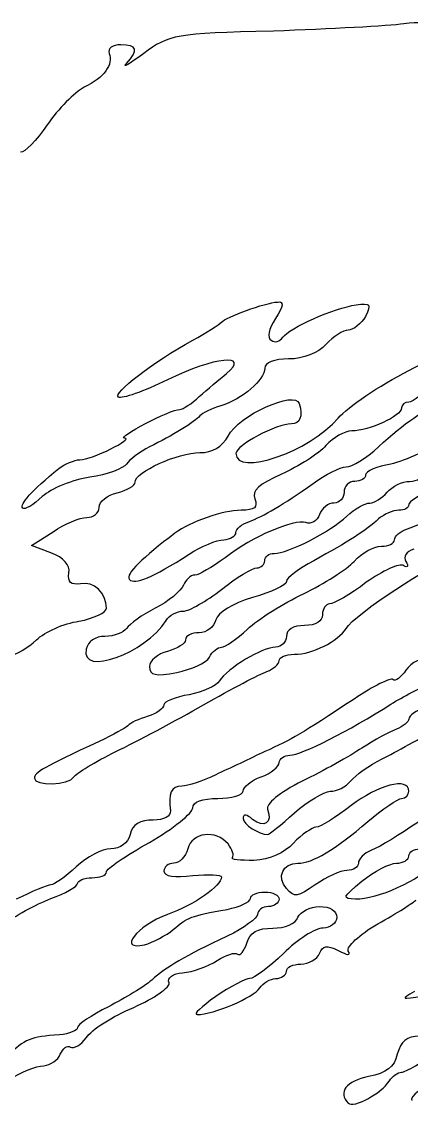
# Model space of a CAD drawing. Extents: x 0 to 69.4, y 0 to 30.3.
# Drawn here: x 48.392 to 49.331, y 0.087 to 2.705 of the extents above; entities that cross this region are included whole.
import ezdxf

# ---------------------------------------------------------------- set-up
doc = ezdxf.new("R2010")
doc.units = 0
doc.header["$MEASUREMENT"] = 0
doc.layers.get('0').update_dxf_attribs({"linetype": 'CONTINUOUS'})

msp = doc.modelspace()

# ---------------------------------------------------------------- linework, layer by layer
at = {"color": 0, "linetype": 'CONTINUOUS'}
for p, q in [((49.0036, 1.98936), (49.0036, 1.98936)), ((48.4151, 1.44254), (48.4672, 1.47553)), ((48.4619, 1.42518), (48.4151, 1.44254))]:
    msp.add_line(p, q, dxfattribs=at)
for points in [[(49.3125, 2.69933), (49.2761, 2.69413), (49.1354, 2.68718), (48.9983, 2.68197)], [(49.3768, 2.69065), (49.3768, 2.70107), (49.349, 2.70454), (49.3125, 2.69933)], [(48.9983, 2.68197), (48.7606, 2.67676), (48.7467, 2.67329), (48.6858, 2.62815)], [(48.6304, 2.64899), (48.6113, 2.64899), (48.5974, 2.64031), (48.6026, 2.62815)], [(48.6442, 2.60385), (48.6738, 2.63683), (48.6703, 2.64899), (48.6304, 2.64899)], [(48.6026, 2.62815), (48.6131, 2.60215), (48.5904, 2.56917), (48.5418, 2.5466)], [(48.6858, 2.62815), (48.6511, 2.60215), (48.6321, 2.59174), (48.6442, 2.60385)], [(48.5418, 2.5466), (48.5193, 2.53444), (48.4793, 2.49451), (48.4533, 2.45632)], [(48.4533, 2.45632), (48.4272, 2.41812), (48.3978, 2.38861), (48.389, 2.39035)], [(48.8733, 1.98068), (48.8837, 1.99283), (48.9775, 2.02756), (49.0087, 2.02929)], [(49.0087, 2.02929), (49.0244, 2.03103), (49.0226, 2.02061), (49.0036, 1.98936)], [(49.021, 1.94422), (49.0349, 1.96679), (49.1458, 2.0154), (49.1979, 2.02235)], [(49.1979, 2.02235), (49.2326, 2.02756), (49.2344, 2.02408), (49.2206, 1.99457)], [(49.2206, 1.99457), (49.2101, 1.97721), (49.191, 1.96158), (49.1789, 1.96158)], [(48.8039, 1.93728), (48.8369, 1.95464), (48.8682, 1.97547), (48.8733, 1.98068)], [(49.0036, 1.98936), (48.9863, 1.96332), (48.9828, 1.94249), (48.9932, 1.93728)], [(48.6251, 1.80012), (48.6096, 1.80881), (48.7085, 1.88519), (48.8039, 1.93728)], [(48.9932, 1.93728), (49.0018, 1.93033), (49.014, 1.93381), (49.021, 1.94422)], [(49.1789, 1.96158), (49.1667, 1.96158), (49.1424, 1.94596), (49.125, 1.92686)], [(49.3247, 1.86436), (49.3958, 1.90082), (49.4688, 1.94249), (49.4844, 1.95637)], [(49.125, 1.92686), (49.106, 1.90603), (49.0712, 1.89214), (49.0349, 1.89214)], [(48.8856, 1.85742), (48.9446, 1.90603), (48.856, 1.89735), (48.7432, 1.84179)], [(49.0349, 1.89214), (49.0001, 1.89214), (48.9775, 1.88346), (48.9775, 1.86957)], [(48.9775, 1.86957), (48.9775, 1.84179), (48.9238, 1.79492), (48.8717, 1.77929)], [(49.1546, 1.74978), (49.1771, 1.77582), (49.2535, 1.8279), (49.3247, 1.86436)], [(48.7432, 1.84179), (48.6858, 1.81401), (48.6321, 1.79492), (48.6251, 1.80012)], [(48.8196, 1.80186), (48.8386, 1.81749), (48.8682, 1.84353), (48.8856, 1.85742)], [(49.3942, 1.84006), (49.3646, 1.81054), (49.3333, 1.78797), (49.3247, 1.78797)], [(48.889, 1.70638), (48.915, 1.75672), (49.0504, 1.81749), (49.0608, 1.7845)], [(48.7726, 1.77061), (48.7796, 1.77061), (48.8022, 1.7845), (48.8196, 1.80186)], [(49.0608, 1.7845), (49.0696, 1.75325), (49.0626, 1.73589), (49.0418, 1.73589)], [(49.2518, 1.68033), (49.3178, 1.7411), (49.3542, 1.7654), (49.4271, 1.79839)], [(49.3247, 1.78797), (49.3143, 1.78797), (49.3074, 1.78103), (49.3074, 1.77408)], [(48.639, 1.70117), (48.62, 1.7029), (48.7501, 1.77061), (48.7726, 1.77061)], [(48.8212, 1.75499), (48.8092, 1.7411), (48.7536, 1.70638), (48.6997, 1.68033)], [(48.8717, 1.77929), (48.849, 1.77235), (48.8265, 1.76193), (48.8212, 1.75499)], [(49.3074, 1.77408), (49.3074, 1.75499), (49.2292, 1.71853), (49.1875, 1.71853)], [(48.9081, 1.66471), (48.9081, 1.60747), (49.0851, 1.66818), (49.1546, 1.74978)], [(49.0418, 1.73589), (49.0053, 1.73589), (48.9081, 1.68381), (48.9081, 1.66471)], [(48.8212, 1.66644), (48.8508, 1.66644), (48.8751, 1.68033), (48.889, 1.70638)], [(49.1875, 1.71853), (49.1701, 1.71853), (49.1424, 1.7029), (49.125, 1.68381)], [(49.4306, 1.70985), (49.3803, 1.67686), (49.3143, 1.64567), (49.2813, 1.63872)], [(48.5314, 1.64914), (48.561, 1.64914), (48.665, 1.70117), (48.639, 1.70117)], [(48.6997, 1.68033), (48.6754, 1.66818), (48.6511, 1.64914), (48.6442, 1.63872)], [(49.125, 1.68381), (49.1078, 1.66297), (49.0592, 1.63351), (49.0175, 1.61442)], [(49.1736, 1.63178), (49.1875, 1.63178), (49.2222, 1.65261), (49.2518, 1.68033)], [(48.665, 1.59532), (48.665, 1.61962), (48.7675, 1.66644), (48.8212, 1.66644)], [(48.3943, 1.53282), (48.3856, 1.5415), (48.4151, 1.57449), (48.4811, 1.62831)], [(48.4811, 1.62831), (48.495, 1.63872), (48.5193, 1.64914), (48.5314, 1.64914)], [(48.6442, 1.63872), (48.6374, 1.62831), (48.5974, 1.61268), (48.5557, 1.60747)], [(49.0939, 1.59185), (49.1233, 1.61442), (49.1597, 1.63178), (49.1736, 1.63178)], [(49.2813, 1.63872), (49.2483, 1.63351), (49.2206, 1.62136), (49.2206, 1.61268)], [(49.5035, 1.63178), (49.415, 1.59879), (49.3247, 1.55365), (49.3247, 1.5415)], [(48.5557, 1.60747), (48.514, 1.60053), (48.4619, 1.57969), (48.4411, 1.5606)], [(49.0175, 1.61442), (48.9636, 1.59011), (48.9462, 1.57449), (48.9532, 1.55539)], [(49.1944, 1.59706), (49.1806, 1.59706), (49.1685, 1.5849), (49.1685, 1.57101)], [(49.2206, 1.61268), (49.2206, 1.604), (49.2083, 1.59706), (49.1944, 1.59706)], [(49.2726, 1.57101), (49.2847, 1.5849), (49.309, 1.59706), (49.3264, 1.59706)], [(49.3212, 1.48247), (49.3872, 1.50678), (49.4983, 1.57275), (49.5486, 1.61962)], [(49.3264, 1.59706), (49.3456, 1.59706), (49.3594, 1.60747), (49.3594, 1.61962)], [(48.6217, 1.56928), (48.646, 1.57622), (48.665, 1.58664), (48.665, 1.59532)], [(48.9393, 1.49983), (48.974, 1.51372), (49.021, 1.53976), (49.0939, 1.59185)], [(49.1685, 1.57101), (49.1685, 1.55712), (49.1581, 1.54497), (49.1442, 1.54497)], [(49.231, 1.54497), (49.2414, 1.54497), (49.2604, 1.55712), (49.2726, 1.57101)], [(48.4411, 1.5606), (48.4203, 1.53976), (48.3978, 1.52761), (48.3943, 1.53282)], [(48.5783, 1.53456), (48.5783, 1.54844), (48.5974, 1.56407), (48.6217, 1.56928)], [(48.9532, 1.55539), (48.9619, 1.53456), (48.9532, 1.52761), (48.9203, 1.52761)], [(49.1442, 1.54497), (49.1303, 1.54497), (49.1147, 1.53282), (49.1094, 1.51719)], [(49.1754, 1.51372), (49.1944, 1.53108), (49.2188, 1.54497), (49.231, 1.54497)], [(48.5488, 1.51025), (48.5644, 1.51025), (48.5783, 1.52067), (48.5783, 1.53456)], [(48.9203, 1.52761), (48.8768, 1.52761), (48.7988, 1.49983), (48.7606, 1.47206)], [(49.3004, 1.52761), (49.2865, 1.52761), (49.2639, 1.51719), (49.2518, 1.50678)], [(49.3247, 1.5415), (49.3247, 1.53282), (49.3143, 1.52761), (49.3004, 1.52761)], [(48.4672, 1.47553), (48.495, 1.49462), (48.5314, 1.51025), (48.5488, 1.51025)], [(49.0765, 1.4981), (49.0488, 1.50678), (48.9481, 1.46511), (48.8821, 1.41303)], [(48.9081, 1.47379), (48.9081, 1.48247), (48.9219, 1.49462), (48.9393, 1.49983)], [(49.0001, 1.42344), (49.0331, 1.42344), (49.1354, 1.47553), (49.1754, 1.51372)], [(49.1094, 1.51719), (49.1043, 1.50157), (49.0886, 1.49289), (49.0765, 1.4981)], [(49.2518, 1.50678), (49.2222, 1.479), (49.1789, 1.45122), (49.0956, 1.40608)], [(48.7606, 1.47206), (48.6842, 1.41476), (48.6408, 1.3731), (48.6511, 1.36095)], [(48.8786, 1.45643), (48.8942, 1.45817), (48.9081, 1.46511), (48.9081, 1.47379)], [(49.29, 1.45643), (49.29, 1.46511), (49.3039, 1.47726), (49.3212, 1.48247)], [(48.7953, 1.42171), (48.8247, 1.44081), (48.8613, 1.45643), (48.8786, 1.45643)], [(49.1928, 1.40435), (49.2118, 1.42518), (49.2396, 1.44081), (49.2587, 1.44081)], [(49.2587, 1.44081), (49.2761, 1.44081), (49.29, 1.44775), (49.29, 1.45643)], [(48.5054, 1.37657), (48.5089, 1.39567), (48.4932, 1.41303), (48.4619, 1.42518)], [(48.6511, 1.36095), (48.665, 1.34706), (48.705, 1.36442), (48.7953, 1.42171)], [(48.9775, 1.40608), (48.9775, 1.4165), (48.9879, 1.42344), (49.0001, 1.42344)], [(49.3368, 1.43386), (49.3178, 1.42865), (49.3108, 1.41476), (49.3178, 1.40435)], [(48.8821, 1.41303), (48.8508, 1.39046), (48.8178, 1.37137), (48.8092, 1.37137)], [(48.8733, 1.33664), (48.9099, 1.36616), (48.9481, 1.38873), (48.9585, 1.38873)], [(48.9585, 1.38873), (48.9689, 1.38873), (48.9775, 1.3974), (48.9775, 1.40608)], [(49.0956, 1.40608), (49.0592, 1.38699), (49.0296, 1.36442), (49.0296, 1.35574)], [(49.0712, 1.32623), (49.1199, 1.35053), (49.1754, 1.38525), (49.1928, 1.40435)], [(49.1736, 1.24289), (49.1928, 1.27588), (49.3907, 1.40608), (49.4219, 1.40608)], [(49.3125, 1.39393), (49.3021, 1.40087), (49.2622, 1.38178), (49.2222, 1.354)], [(49.3178, 1.40435), (49.3247, 1.39219), (49.3229, 1.38873), (49.3125, 1.39393)], [(48.5332, 1.35053), (48.5106, 1.34706), (48.5019, 1.354), (48.5054, 1.37657)], [(48.8092, 1.37137), (48.7988, 1.37137), (48.7865, 1.35921), (48.7814, 1.34706)], [(48.5957, 1.2915), (48.5957, 1.32796), (48.5661, 1.35748), (48.5332, 1.35053)], [(48.7814, 1.34706), (48.7761, 1.33317), (48.7449, 1.30713), (48.7136, 1.2915)], [(48.7814, 1.28456), (48.7953, 1.28456), (48.8369, 1.30887), (48.8733, 1.33664)], [(49.0296, 1.35574), (49.0296, 1.34706), (48.9932, 1.3297), (48.9481, 1.31755)], [(49.2222, 1.354), (49.184, 1.32449), (49.1442, 1.30192), (49.1337, 1.30192)], [(48.9481, 1.31755), (48.8994, 1.30192), (48.8647, 1.28109), (48.8594, 1.26373)], [(48.9358, 1.24116), (48.9619, 1.26546), (49.0226, 1.30366), (49.0712, 1.32623)], [(48.5297, 1.26025), (48.5661, 1.2672), (48.5957, 1.28109), (48.5957, 1.2915)], [(48.7136, 1.2915), (48.6824, 1.27588), (48.6511, 1.25331), (48.6442, 1.24289)], [(48.7397, 1.26199), (48.7467, 1.27414), (48.7657, 1.28456), (48.7814, 1.28456)], [(49.1337, 1.30192), (49.125, 1.30192), (49.1164, 1.28977), (49.1164, 1.27588)], [(48.4272, 1.21512), (48.4464, 1.23421), (48.4932, 1.25505), (48.5297, 1.26025)], [(48.5471, 1.19255), (48.5332, 1.12663), (48.6893, 1.18218), (48.7397, 1.26199)], [(48.8594, 1.26373), (48.856, 1.24637), (48.8369, 1.23248), (48.8196, 1.23248)], [(49.1164, 1.27588), (49.1164, 1.26025), (49.1008, 1.24984), (49.0731, 1.24984)], [(48.6442, 1.24289), (48.6374, 1.23248), (48.6147, 1.2238), (48.5922, 1.2238)], [(48.8196, 1.23248), (48.8004, 1.23248), (48.7865, 1.22553), (48.7865, 1.21512)], [(48.8733, 1.19775), (48.8821, 1.19775), (48.9099, 1.21685), (48.9358, 1.24116)], [(49.0731, 1.24984), (49.0453, 1.24984), (49.0296, 1.23942), (49.0296, 1.2238)], [(49.0488, 1.18045), (49.0921, 1.18045), (49.1546, 1.21164), (49.1736, 1.24289)], [(48.37, 1.18045), (48.3804, 1.18045), (48.4064, 1.19602), (48.4272, 1.21512)], [(48.5922, 1.2238), (48.5696, 1.2238), (48.5506, 1.21164), (48.5471, 1.19255)], [(48.7865, 1.21512), (48.7865, 1.20643), (48.7675, 1.19428), (48.7432, 1.18734)], [(49.0296, 1.2238), (49.0296, 1.20991), (49.0175, 1.19775), (49.0036, 1.19775)], [(48.7432, 1.18734), (48.7189, 1.18218), (48.6997, 1.16482), (48.6997, 1.15093)], [(48.8439, 1.1735), (48.8508, 1.18734), (48.8647, 1.19775), (48.8733, 1.19775)], [(49.0036, 1.19775), (48.9724, 1.19775), (48.8872, 1.14746), (48.8682, 1.11621)], [(49.0122, 1.16482), (49.0122, 1.1735), (49.0279, 1.18045), (49.0488, 1.18045)], [(48.7657, 1.13704), (48.8004, 1.14399), (48.8369, 1.15961), (48.8439, 1.1735)], [(48.9828, 1.13878), (48.9983, 1.14573), (49.0122, 1.15614), (49.0122, 1.16482)], [(49.3785, 1.17177), (49.3576, 1.1735), (49.3299, 1.16135), (49.3178, 1.14225)], [(48.6997, 1.15093), (48.6997, 1.1301), (48.7136, 1.12663), (48.7657, 1.13704)], [(48.83, 1.05892), (48.8976, 1.09711), (48.9654, 1.13357), (48.9828, 1.13878)], [(49.3178, 1.14225), (49.3056, 1.12489), (49.2917, 1.11448), (49.2865, 1.11968)], [(48.8682, 1.11621), (48.8613, 1.10406), (48.8282, 1.09017), (48.7953, 1.08323)], [(49.2865, 1.11968), (49.2813, 1.12489), (49.2396, 1.10406), (49.1928, 1.07281)], [(49.2813, 1.06066), (49.3108, 1.07802), (49.3525, 1.10059), (49.3768, 1.111)], [(48.7953, 1.08323), (48.7622, 1.07802), (48.7344, 1.06586), (48.7344, 1.05892)], [(48.6182, 0.94607), (48.6685, 0.97038), (48.764, 1.02073), (48.83, 1.05892)], [(48.7344, 1.05892), (48.7344, 1.05024), (48.7171, 1.03809), (48.6962, 1.03114)], [(49.1928, 1.07281), (49.0643, 0.98774), (49.0435, 0.97559), (48.9775, 0.94607)], [(49.0383, 0.93739), (49.0643, 0.93739), (49.1824, 0.99642), (49.2813, 1.06066)], [(49.3646, 1.05198), (49.3421, 1.04503), (49.3247, 1.03288), (49.3247, 1.0242)], [(48.6962, 1.03114), (48.6738, 1.0242), (48.6529, 1.01552), (48.6476, 1.00857)], [(49.3247, 1.0242), (49.3247, 1.01725), (49.3108, 1.00684), (49.2951, 0.99989)], [(48.6476, 1.00857), (48.6425, 1.00336), (48.6113, 0.986), (48.5783, 0.97038)], [(49.2951, 0.99989), (49.2778, 0.99468), (49.2414, 0.97385), (49.2118, 0.95475)], [(49.2604, 0.92871), (49.2917, 0.94434), (49.3542, 0.97906), (49.4028, 1.00684)], [(48.5783, 0.97038), (48.4429, 0.90788), (48.4221, 0.89572), (48.4221, 0.88184)], [(48.5175, 0.88531), (48.5228, 0.89399), (48.5696, 0.92177), (48.6182, 0.94607)], [(48.9775, 0.94607), (48.9446, 0.93045), (48.8907, 0.90441), (48.8594, 0.89052)], [(49.2118, 0.95475), (49.184, 0.93566), (49.1181, 0.8992), (49.0678, 0.87489)], [(48.9689, 0.88531), (48.9932, 0.89399), (49.0122, 0.90961), (49.0122, 0.92003)], [(49.0122, 0.92003), (49.0122, 0.92871), (49.0244, 0.93739), (49.0383, 0.93739)], [(49.184, 0.87489), (49.1962, 0.88878), (49.2292, 0.91309), (49.2604, 0.92871)], [(48.8594, 0.89052), (48.8282, 0.87489), (48.7918, 0.86274), (48.7779, 0.86274)], [(48.4221, 0.88184), (48.4221, 0.86274), (48.5054, 0.86447), (48.5175, 0.88531)], [(48.9254, 0.85059), (48.9254, 0.861), (48.9446, 0.87663), (48.9689, 0.88531)], [(49.0678, 0.87489), (49.0122, 0.84711), (48.9793, 0.81934), (48.9844, 0.80718)], [(49.1354, 0.85059), (49.1511, 0.85059), (49.1736, 0.861), (49.184, 0.87489)], [(49.3247, 0.85059), (49.3247, 0.88531), (49.25, 0.86621), (49.1858, 0.81586)], [(48.7779, 0.86274), (48.7518, 0.86274), (48.7449, 0.84538), (48.7501, 0.80371)], [(48.8647, 0.83322), (48.8976, 0.83322), (48.9254, 0.84191), (48.9254, 0.85059)], [(49.0488, 0.7985), (49.0817, 0.82628), (49.1199, 0.85059), (49.1354, 0.85059)], [(49.441, 0.85059), (49.4185, 0.82107), (49.2796, 0.72732), (49.2344, 0.70828)], [(49.3074, 0.83322), (49.3178, 0.83322), (49.3247, 0.84191), (49.3247, 0.85059)], [(48.8039, 0.81066), (48.8039, 0.82454), (48.8265, 0.83322), (48.8647, 0.83322)], [(49.1858, 0.81586), (49.1493, 0.78809), (49.1113, 0.76378), (49.1008, 0.76378)], [(49.2257, 0.77767), (49.2604, 0.80718), (49.2986, 0.83322), (49.3074, 0.83322)], [(48.6997, 0.72732), (48.7571, 0.76031), (48.8039, 0.7985), (48.8039, 0.81066)], [(48.7501, 0.80371), (48.7518, 0.78982), (48.7344, 0.78114), (48.7085, 0.78114)], [(48.9481, 0.78288), (48.9342, 0.79503), (48.9254, 0.79677), (48.9254, 0.78461)], [(48.9844, 0.80718), (48.9967, 0.7742), (48.9758, 0.76031), (48.9481, 0.78288)], [(48.9844, 0.74642), (48.9879, 0.74642), (49.0175, 0.76899), (49.0488, 0.7985)], [(48.7085, 0.78114), (48.6772, 0.78114), (48.6581, 0.77072), (48.6529, 0.74642)], [(48.9254, 0.78461), (48.9254, 0.77072), (48.9636, 0.74642), (48.9844, 0.74642)], [(49.1008, 0.76378), (49.0921, 0.76378), (49.0661, 0.74642), (49.0469, 0.72559)], [(49.0574, 0.67703), (49.0921, 0.67703), (49.1476, 0.71001), (49.2257, 0.77767)], [(48.6529, 0.74642), (48.6476, 0.72559), (48.6286, 0.7117), (48.6061, 0.7117)], [(48.889, 0.72385), (48.8594, 0.75857), (48.8022, 0.75163), (48.7918, 0.7117)], [(48.6061, 0.7117), (48.5853, 0.7117), (48.5488, 0.69265), (48.5228, 0.66835)], [(48.5957, 0.6562), (48.5957, 0.66314), (48.6425, 0.69613), (48.6997, 0.72732)], [(48.7918, 0.7117), (48.7865, 0.69265), (48.771, 0.67703), (48.7587, 0.67703)], [(48.8994, 0.69092), (48.9046, 0.69613), (48.8994, 0.71001), (48.889, 0.72385)], [(49.0469, 0.72559), (49.0244, 0.70134), (48.9897, 0.68571), (48.9515, 0.68397)], [(49.2344, 0.70828), (49.2171, 0.70134), (49.2032, 0.68745), (49.2032, 0.67703)], [(49.3247, 0.69439), (49.3247, 0.70481), (49.3368, 0.7117), (49.3507, 0.7117)], [(48.9515, 0.68397), (48.9185, 0.68397), (48.8942, 0.68571), (48.8994, 0.69092)], [(49.4028, 0.68397), (49.3421, 0.63189), (49.25, 0.59022), (49.1962, 0.59022)], [(49.2951, 0.67703), (49.3108, 0.67703), (49.3247, 0.68571), (49.3247, 0.69439)], [(48.5228, 0.66835), (48.4967, 0.64404), (48.4689, 0.62495), (48.4619, 0.62495)], [(48.561, 0.64231), (48.58, 0.64231), (48.5957, 0.64751), (48.5957, 0.6562)], [(48.7587, 0.67703), (48.7449, 0.67703), (48.7344, 0.66835), (48.7344, 0.65793)], [(48.7344, 0.65793), (48.7344, 0.64578), (48.7606, 0.64231), (48.8039, 0.64751)], [(49.0296, 0.61626), (49.0053, 0.64404), (49.021, 0.67703), (49.0574, 0.67703)], [(49.1754, 0.65967), (49.1597, 0.65967), (49.1268, 0.64404), (49.099, 0.62495)], [(49.2032, 0.67703), (49.2032, 0.66835), (49.191, 0.65967), (49.1754, 0.65967)], [(49.2118, 0.63363), (49.2414, 0.65793), (49.2778, 0.67703), (49.2951, 0.67703)], [(48.4619, 0.59196), (48.4967, 0.60411), (48.5262, 0.62147), (48.5262, 0.62842)], [(48.5262, 0.62842), (48.5262, 0.63536), (48.5418, 0.64231), (48.561, 0.64231)], [(48.8733, 0.64404), (48.8733, 0.62321), (48.8074, 0.57634), (48.7432, 0.55376)], [(48.8039, 0.64751), (48.8421, 0.65099), (48.8733, 0.64925), (48.8733, 0.64404)], [(49.1962, 0.59022), (49.1632, 0.59196), (49.165, 0.59543), (49.2118, 0.63363)], [(48.4619, 0.62495), (48.4533, 0.62495), (48.4168, 0.60932), (48.3786, 0.59022)], [(48.9428, 0.59196), (48.9428, 0.60064), (48.9585, 0.60759), (48.9775, 0.60759)], [(48.9775, 0.60759), (48.9967, 0.60759), (49.0122, 0.60064), (49.0122, 0.59022)], [(49.099, 0.62495), (49.0574, 0.59543), (49.0488, 0.5937), (49.0296, 0.61626)], [(48.3474, 0.52772), (48.3735, 0.55029), (48.4256, 0.57807), (48.4619, 0.59196)], [(48.8872, 0.56592), (48.9168, 0.57286), (48.9428, 0.58328), (48.9428, 0.59196)], [(49.0122, 0.59022), (49.0122, 0.58154), (49.0001, 0.57286), (48.9863, 0.57286)], [(49.25, 0.5312), (49.2969, 0.55724), (49.3368, 0.58328), (49.3421, 0.58849)], [(48.7432, 0.55376), (48.6685, 0.52599), (48.6217, 0.46522), (48.6876, 0.48085)], [(48.7571, 0.51731), (48.79, 0.54682), (48.7988, 0.55029), (48.8872, 0.56592)], [(48.9601, 0.55376), (48.9601, 0.54509), (48.9272, 0.52078), (48.8872, 0.50168)], [(48.9863, 0.57286), (48.9724, 0.57286), (48.9601, 0.56418), (48.9601, 0.55376)], [(49.0574, 0.54682), (49.0643, 0.56071), (49.0869, 0.57286), (49.1094, 0.57286)], [(49.1094, 0.57286), (49.1354, 0.57286), (49.1511, 0.56245), (49.1511, 0.54682)], [(48.9967, 0.52078), (49.0261, 0.52078), (49.0522, 0.5312), (49.0574, 0.54682)], [(49.1511, 0.54682), (49.1511, 0.53293), (49.1354, 0.52078), (49.1181, 0.52078)], [(49.1789, 0.46522), (49.1736, 0.47564), (49.2049, 0.50515), (49.25, 0.5312)], [(48.6876, 0.48085), (48.7085, 0.48606), (48.7397, 0.50342), (48.7571, 0.51731)], [(48.8872, 0.50168), (48.7849, 0.45307), (48.7397, 0.42703), (48.705, 0.39578)], [(48.9342, 0.48432), (48.9411, 0.51036), (48.9601, 0.52078), (48.9967, 0.52078)], [(49.1181, 0.52078), (49.099, 0.52078), (49.0557, 0.493), (49.0226, 0.46002)], [(48.9115, 0.45828), (48.9185, 0.45307), (48.9272, 0.46522), (48.9342, 0.48432)], [(49.1094, 0.46002), (49.1181, 0.47911), (49.1268, 0.48085), (49.1546, 0.46696)], [(48.8629, 0.44265), (48.8837, 0.45654), (48.9064, 0.46349), (48.9115, 0.45828)], [(49.0226, 0.46002), (48.9879, 0.42703), (48.9515, 0.39925), (48.9411, 0.39925)], [(49.0643, 0.43397), (49.0835, 0.43397), (49.1043, 0.44613), (49.1094, 0.46002)], [(49.1546, 0.46696), (49.1771, 0.45481), (49.1858, 0.45481), (49.1789, 0.46522)], [(48.7796, 0.41314), (48.8039, 0.41488), (48.8404, 0.42877), (48.8629, 0.44265)], [(49.0296, 0.41661), (49.0296, 0.42703), (49.0453, 0.43397), (49.0643, 0.43397)], [(48.705, 0.39578), (48.6876, 0.38015), (48.6408, 0.35238), (48.6008, 0.33154)], [(48.7467, 0.38883), (48.7414, 0.40099), (48.7571, 0.4114), (48.7796, 0.41314)], [(48.9411, 0.39925), (48.9324, 0.39925), (48.8942, 0.38015), (48.8594, 0.35585)], [(48.9654, 0.37668), (48.9724, 0.38883), (48.9914, 0.39925), (49.0036, 0.39925)], [(49.0036, 0.39925), (49.0175, 0.39925), (49.0296, 0.40793), (49.0296, 0.41661)], [(48.6615, 0.32981), (48.7119, 0.35238), (48.7501, 0.37842), (48.7467, 0.38883)], [(48.8143, 0.31245), (48.8543, 0.31245), (48.9515, 0.35411), (48.9654, 0.37668)], [(49.3386, 0.368), (49.3039, 0.3489), (49.3056, 0.3489), (49.3594, 0.35758)], [(48.8594, 0.35585), (48.8247, 0.33154), (48.8039, 0.31245), (48.8143, 0.31245)], [(48.6008, 0.33154), (48.5592, 0.31071), (48.5262, 0.28814), (48.5262, 0.2812)], [(48.5471, 0.25689), (48.5592, 0.27599), (48.6113, 0.30897), (48.6615, 0.32981)], [(48.4828, 0.26383), (48.4117, 0.25863), (48.3994, 0.25342), (48.3578, 0.21354)], [(48.5262, 0.2812), (48.5262, 0.27425), (48.5071, 0.26557), (48.4828, 0.26383)], [(48.4846, 0.21701), (48.4915, 0.2309), (48.5019, 0.23953), (48.5089, 0.23438)], [(48.5089, 0.23438), (48.5175, 0.22917), (48.5349, 0.23953), (48.5471, 0.25689)], [(49.3507, 0.26036), (49.3194, 0.26036), (49.3056, 0.24821), (49.2969, 0.21701)], [(48.4446, 0.18924), (48.4619, 0.19097), (48.4793, 0.20312), (48.4846, 0.21701)], [(49.2969, 0.21701), (49.29, 0.18576), (49.2708, 0.17188), (49.2275, 0.16319)], [(49.3074, 0.17361), (49.316, 0.17361), (49.3576, 0.19792), (49.3993, 0.22569)], [(48.3613, 0.15625), (48.3908, 0.17361), (48.4272, 0.18924), (48.4446, 0.18924)], [(49.2275, 0.16319), (49.1736, 0.15278), (49.1528, 0.125), (49.1789, 0.09896)], [(49.2778, 0.15278), (49.2847, 0.16319), (49.2986, 0.17361), (49.3074, 0.17361)], [(49.4011, 0.15972), (49.3576, 0.13889), (49.3264, 0.11458), (49.3317, 0.1059)], [(49.1789, 0.09896), (49.191, 0.08681), (49.2587, 0.12153), (49.2778, 0.15278)]]:
    msp.add_open_spline(points, degree=3, dxfattribs=at)

doc.saveas('drawing.dxf')
